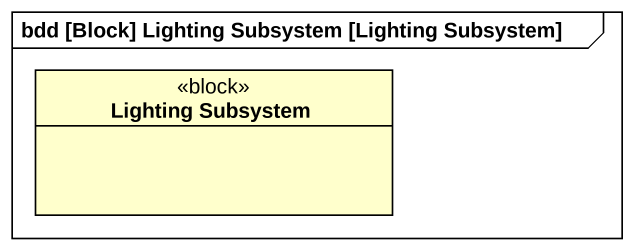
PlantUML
@startuml
mainframe bdd [Block] Lighting Subsystem [Lighting Subsystem]
hide circle
hide empty members
class "Lighting Subsystem" as Lighting_Subsystem <<block>>
@enduml
